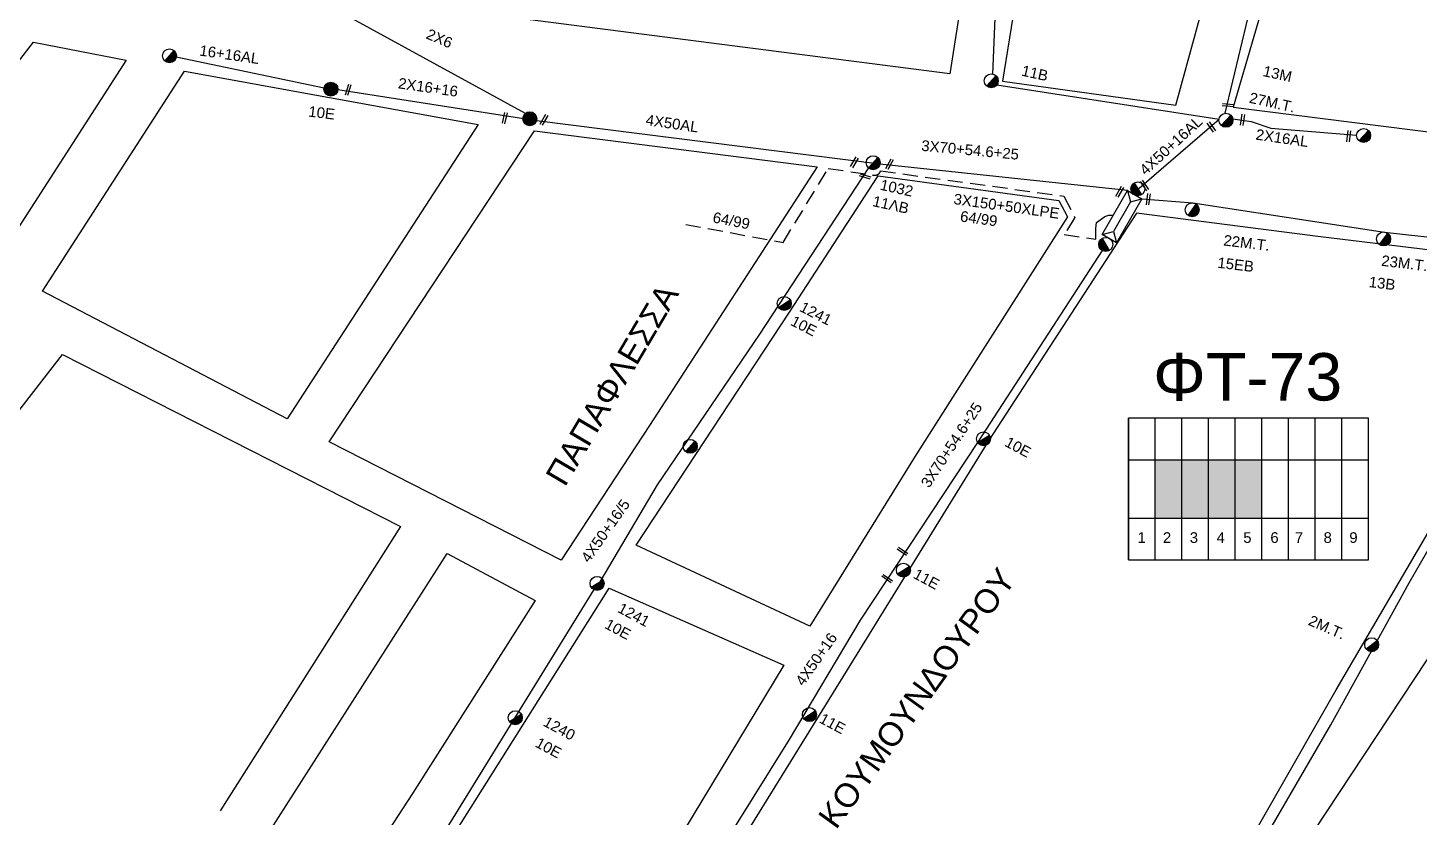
# Model space of a CAD drawing. Header units: millimetres. Extents: x 408 to 3042, y 742 to 1820.
# Drawn here: x 1361.4 to 1595.9, y 1275.9 to 1409.1 of the extents above; entities that cross this region are included whole.
import ezdxf
from ezdxf.enums import TextEntityAlignment as Align

# ---------------------------------------------------------------- set-up
doc = ezdxf.new("R2010")
doc.units = ezdxf.units.MM
doc.linetypes.add('DASHED', pattern=[19.05, 12.7, -6.35])
for name, color, linetype in [('Άγνωστα', 7, 'Continuous'), ('Ασφαλειοκιβώτια Χ.Τ 9 αναχωρήσεων', 7, 'Continuous'), ('Γυμνά εναέρια ΧΤ (1Φ)   2x16AL', 7, 'Continuous'), ('Γυμνά εναέρια ΧΤ και ΦΟΠ (3Φ)   4x50+16AL', 7, 'Continuous'), ('Μηχανική τομή', 7, 'Continuous'), ('Στύλος Ξύλινος', 7, 'Continuous'), ('Στύλος Ξύλινος @ 1', 7, 'Continuous'), ('Στύλος ΦΜ', 7, 'Continuous'), ('Στύλος ΦΜ @ 1', 7, 'Continuous'), ('Συνεστραμμένα ΧΤ   3x70+54.6+25 AL', 7, 'SYN_LINE'), ('Υποσταθμός εναέριος 2 στύλων', 7, 'Continuous'), ('Υποσταθμός πόλεως', 7, 'Continuous'), ('Υπόβαθρο ΔΕΗ', 7, 'Continuous'), ('Υπόγεια καλώδια Παροχών ΧΤ   4x16AL', 7, 'DASHED'), ('Υπόγεια καλώδια Παροχών ΧΤ   4x50AL', 7, 'DASHED')]:
    doc.layers.add(name, color=color, linetype=linetype)
doc.styles.add('Annotative', font='arial.ttf')
doc.styles.add('arial', font='arial.ttf')
doc.styles.get("Standard").update_dxf_attribs({"font": 'arial.ttf'})
doc.linetypes.add('SYN_LINE', pattern='A,0.5,-0.0001,["/\\/\\/\\/",Standard,S=0.1,R=0,X=0,Y=-0.05],-0.25', length=0.7501)

# ---------------------------------------------------------------- blocks, each defined once
blk = doc.blocks.new('ΜΗΧΑΝΙΚΗ ΤΟΜΗ')
at = {"layer": 'Μηχανική τομή', "ltscale": 40}
for p, q in [((-1.89, 0.78), (1.89, 0.78)), ((1.89, 0), (-1.89, 0))]:
    blk.add_line(p, q, dxfattribs=at)
blk = doc.blocks.new('ΥΠΑΡΧΩΝ ΤΣΙΜΕΝΤΕΝΙΟΣ ΣΤΥΛΟΣ')
at = {"layer": 'Στύλος ΦΜ'}
blk.add_hatch(color=7, dxfattribs=at).paths.add_polyline_path([(-1.29, -2.28, 0.574793), (2.62, 0, 0.268822), (1.3, 2.27)])
at = {"layer": 'Στύλος ΦΜ', "color": 7}
blk.add_line((-1.29, -2.28), (1.3, 2.27), dxfattribs=at)
blk.add_circle((0, 0), 2.62, dxfattribs=at)
at = {"layer": 'Στύλος ΦΜ', "flags": 4}
for tag, p in [('ΑΡΙΘΜΟΣ', (-4.68, 8.05)), ('ΤΥΠΟΣ', (-4.91, 3.03))]:
    blk.add_attdef(tag, p, '', height=4, dxfattribs=at)
blk = doc.blocks.new('ΥΠΑΡΧΩΝ ΞΥΛΙΝΟΣ ΣΤΥΛΟΣ')
at = {"layer": 'Στύλος Ξύλινος'}
h = blk.add_hatch(color=7, dxfattribs=at)
h.paths.add_polyline_path([(-2.62, 0, 0.270008), (-1.29, -2.28), (1.3, 2.27, 0.576266)])
h.paths.add_polyline_path([(-1.29, -2.28, 0.574793), (2.62, 0, 0.268822), (1.3, 2.27)])
at = {"layer": 'Στύλος Ξύλινος', "color": 7}
blk.add_line((-1.29, -2.28), (1.3, 2.27), dxfattribs=at)
blk.add_circle((0, 0), 2.62, dxfattribs=at)
at = {"layer": 'Στύλος Ξύλινος', "flags": 4}
for tag, p in [('ΑΡΙΘΜΟΣ', (-4.91, 8.6)), ('ΤΥΠΟΣ', (-4.85, 3.39))]:
    blk.add_attdef(tag, p, '', height=4, dxfattribs=at)
blk = doc.blocks.new('ΥΠΟΣΤΑΘΜΟΣ ΕΝΑΕΡΙΟΣ ΕΠΙ 2 ΣΤΥΛΩΝ')
at = {"layer": 'Υποσταθμός εναέριος 2 στύλων', "linetype": 'Continuous'}
for points in [[(-11.97, -2.11, 0.574793), (-8.45, -0.07, 0.268822), (-9.64, 1.98)], [(9.68, -2.15, 0.574793), (13.19, -0.1, 0.268822), (12.01, 1.95)]]:
    blk.add_hatch(color=256, dxfattribs=at).paths.add_polyline_path(points)
for p, q in [((-11.97, -2.11), (-9.64, 1.98)), ((9.68, -2.15), (12.01, 1.95))]:
    blk.add_line(p, q, dxfattribs=at)
for centre in [(-10.81, -0.07), (10.84, -0.1)]:
    blk.add_circle(centre, 2.36, dxfattribs=at)
at = {"layer": 'Υποσταθμός πόλεως', "linetype": 'Continuous', "ltscale": 40}
blk.add_lwpolyline([(-8.57, 2.82), (8.57, 2.82), (8.57, -2.82), (-8.57, -2.82)], close=True, dxfattribs=at)
for points in [[(-5.75, 0), (-8.57, 2.82)], [(-8.57, -2.82), (-5.75, 0)], [(-5.75, 0), (5.75, 0)], [(5.75, 0), (8.57, 2.82)], [(8.57, -2.82), (5.75, 0)]]:
    blk.add_lwpolyline(points, dxfattribs=at)
at = {"layer": 'Υποσταθμός εναέριος 2 στύλων', "ltscale": 40, "flags": 1}
for tag, p in [('ΜΕΤΑΣΧΗΜΑΤΙΣΜΟΣ', (14.09, 2.51)), ('ΙΣΧΥΣ', (14.07, -0.28)), ('ΑΡΙΘΜΟΣ', (14.19, -3))]:
    blk.add_attdef(tag, p, '', height=1.8, dxfattribs=at)
blk = doc.blocks.new('ΑΣΦΑΛΕΙΟΚΙΒΩΤΙΟ ΥΠΟΣΤΑΘΜΟΥ 9 ΑΝΑΧΩΡΗΣΕΩΝ')
at = {"layer": 'Ασφαλειοκιβώτια Χ.Τ 9 αναχωρήσεων', "ltscale": 40}
for p, q in [((-23.8, 40.36), (24.02, 40.36)), ((-9.72, 40.36), (-9.72, -40.64)), ((9.94, 40.36), (9.94, -40.64)), ((-23.8, 31.36), (24.02, 31.36)), ((-23.8, 22.36), (24.02, 22.36)), ((-23.8, 13.36), (24.02, 13.36)), ((-23.8, 4.36), (24.02, 4.36)), ((-23.8, -4.64), (24.02, -4.64)), ((-23.8, -13.64), (24.02, -13.64)), ((-23.8, -22.64), (24.02, -22.64)), ((-23.8, -31.64), (24.02, -31.64))]:
    blk.add_line(p, q, dxfattribs=at)
at = {"layer": 'Ασφαλειοκιβώτια Χ.Τ 9 αναχωρήσεων'}
blk.add_lwpolyline([(-23.8, -40.64), (24.02, -40.64), (24.02, 40.36), (-23.8, 40.36)], close=True, dxfattribs=at)
for s, p in [('1', (-18.12, 37.3)), ('2', (-18.12, 28.73)), ('3', (-18.12, 19.66)), ('4', (-18.12, 10.64)), ('5', (-18.12, 1.63)), ('6', (-18.12, -7.51)), ('7', (-18.12, -15.75)), ('8', (-18.12, -25.44)), ('9', (-18.12, -34.13))]:
    blk.add_text(s, height=3.6, rotation=270, dxfattribs=at).set_placement(p)
at = {"layer": 'Ασφαλειοκιβώτια Χ.Τ 9 αναχωρήσεων', "ltscale": 40}
for tag, height, p in [('ΟΝΟΜΑ', 5, (-0.16, 44.31)), ('ΚΕΙΜΕΝΟ 1', 2, (17.06, 35.59)), ('ΚΕΙΜΕΝΟ 2', 2, (17.06, 26.88)), ('ΚΕΙΜΕΝΟ 3', 2, (17.06, 17.69)), ('ΚΕΙΜΕΝΟ 4', 2, (17.06, 8.71)), ('ΚΕΙΜΕΝΟ 5', 2, (17.06, -0.13)), ('ΚΕΙΜΕΝΟ 6', 2, (17.06, -9.05)), ('ΚΕΙΜΕΝΟ 7', 2, (17.06, -18.13)), ('ΚΕΙΜΕΝΟ 8', 2, (17.06, -26.85)), ('ΚΕΙΜΕΝΟ 9', 2, (17.06, -35.99)), ('ΣΧ', 2, (-0.1, -42.64))]:
    blk.add_attdef(tag, text='', height=height, dxfattribs=at).set_placement(p, align=Align.MIDDLE_CENTER)

msp = doc.modelspace()

# ---------------------------------------------------------------- hatches: boundary and pattern name
at = {"layer": 'Ασφαλειοκιβώτια Χ.Τ 9 αναχωρήσεων', "ltscale": 40}
for color, points in [(27, [(1555.88, 1336.25), (1551.38, 1336.25), (1551.38, 1326.42), (1555.88, 1326.42)]), (1, [(1560.38, 1336.25), (1555.88, 1336.25), (1555.88, 1326.42), (1560.38, 1326.42)]), (173, [(1564.88, 1336.25), (1560.38, 1336.25), (1560.38, 1326.42), (1564.88, 1326.42)]), (85, [(1564.88, 1326.42), (1569.38, 1326.42), (1569.38, 1336.25), (1564.88, 1336.25)])]:
    msp.add_hatch(color=color, dxfattribs=at).paths.add_polyline_path(points)

# ---------------------------------------------------------------- linework, layer by layer
at = {"layer": 'Άγνωστα', "color": 173}
msp.add_lwpolyline([(1590.58, 1495.91), (1583.87, 1471.22), (1577.27, 1449.56), (1568.33, 1416.38), (1563.15, 1394.69)], dxfattribs=at)
at = {"layer": 'Άγνωστα', "color": 133}
msp.add_lwpolyline([(1411.29, 1398.93), (1386.39, 1404.15)], dxfattribs=at)
at = {"layer": 'Άγνωστα', "color": 1}
for points in [[(1447.1, 1393.4), (1413.62, 1398.63)], [(1503.06, 1385.49), (1484.68, 1357.41), (1467.42, 1331.99), (1457.79, 1315.68)], [(1456.77, 1314.35), (1427.24, 1266.4), (1415.94, 1257.11), (1412.45, 1250.61)]]:
    msp.add_lwpolyline(points, dxfattribs=at)
at = {"layer": 'Άγνωστα', "color": 85}
msp.add_lwpolyline([(1549.17, 1380.26), (1557.72, 1379.57), (1590.08, 1374.65), (1620.04, 1371.34), (1668.62, 1362.56)], dxfattribs=at)
at = {"layer": 'Άγνωστα', "color": 7}
msp.add_lwpolyline([(1503.24, 1174.37), (1515.99, 1194.46), (1528.91, 1214.79), (1544.49, 1239.66), (1560.45, 1256.12), (1560.45, 1256.12), (1581.01, 1291.54), (1594.19, 1315.51), (1608.06, 1339.51), (1619.47, 1369.07)], dxfattribs=at)
at = {"layer": 'Άγνωστα', "color": 27}
msp.add_lwpolyline([(1507.88, 1318.62), (1501.64, 1309.21), (1489.68, 1289.07), (1473.97, 1263.83), (1462.8, 1247.04), (1462.8, 1247.04), (1439.01, 1215.72)], dxfattribs=at)
at = {"layer": 'Γυμνά εναέρια ΧΤ (1Φ)   2x16AL', "color": 173, "ltscale": 40}
msp.add_lwpolyline([(1564.48, 1393.77), (1567.58, 1393.32), (1570.87, 1392.21), (1585.36, 1391.03)], dxfattribs=at)
at = {"layer": 'Γυμνά εναέρια ΧΤ και ΦΟΠ (3Φ)   4x50+16AL', "color": 173, "ltscale": 40}
for points in [[(1524.02, 1401.31), (1525.15, 1428.43), (1525.57, 1444.32)], [(1562.16, 1393.66), (1524.69, 1399.43)], [(1562.16, 1393.66), (1547.5, 1380.98)]]:
    msp.add_lwpolyline(points, dxfattribs=at)
at = {"layer": 'Συνεστραμμένα ΧΤ   3x70+54.6+25 AL', "color": 1, "linetype": 'SYN_LINE', "ltscale": 20}
for points in [[(1445.23, 1394.68), (1413.09, 1412.25)], [(1546.73, 1381.67), (1505, 1386.11), (1447.1, 1393.4)]]:
    msp.add_lwpolyline(points, dxfattribs=at)
at = {"layer": 'Συνεστραμμένα ΧΤ   3x70+54.6+25 AL', "color": 27, "linetype": 'SYN_LINE', "ltscale": 20}
msp.add_lwpolyline([(1542.47, 1371.57), (1521.46, 1339.14), (1507.88, 1318.62)], dxfattribs=at)
at = {"layer": 'Υπόβαθρο ΔΕΗ'}
for points in [[(1529.35, 1481.9), (1516.78, 1401.35), (1439.89, 1411.26), (1355.49, 1421.88), (1285.72, 1431.7), (1278.51, 1433.21, -0.811837), (1278.51, 1434.71), (1361.82, 1436.45), (1379.52, 1436.21, 0.08629), (1402.91, 1439.96, -0.016814), (1427.08, 1447.36, -0.075448), (1446, 1449.5, 0.132992), (1468.95, 1454.8), (1511.49, 1474.37), (1529.35, 1481.9)], [(1526.7, 1191.77), (1542.52, 1182.65, -0.039673), (1562.72, 1168.77), (1578.84, 1194.1), (1610.57, 1244.72), (1614.86, 1251.46), (1621.7, 1252.94), (1632.29, 1271.26), (1607.72, 1318.43), (1607.72, 1318.43), (1565.45, 1254.39), (1565.45, 1254.39), (1540.86, 1214.3), (1526.7, 1191.77)]]:
    msp.add_lwpolyline(points, format="xyb", dxfattribs=at)
for points in [[(1525.68, 1400.09), (1554.88, 1396.04), (1559.13, 1411.63), (1559.13, 1411.63), (1536.38, 1465.89), (1531.18, 1434.28), (1525.68, 1400.09)], [(1339.48, 1377.35), (1362.29, 1406.67), (1377.93, 1403.68), (1355.49, 1368.88), (1339.48, 1377.35)], [(1363.85, 1364.71), (1387.78, 1401.82), (1437.29, 1392.78), (1405.05, 1343.15), (1363.85, 1364.71)], [(1412.18, 1339.28), (1446.78, 1391.76), (1494.43, 1385.66), (1466.13, 1342.03), (1451.29, 1319.32), (1412.18, 1339.28)], [(1463.92, 1321.85), (1489.77, 1361.17), (1504.7, 1384.17), (1535.18, 1379.99), (1536.61, 1377.23), (1510.95, 1336.84), (1493.17, 1308.15), (1463.92, 1321.85)], [(1487.37, 1152.07), (1537.54, 1232.35), (1559.98, 1259.04), (1559.98, 1259.04), (1581.9, 1297.41), (1613.74, 1351.95), (1623.69, 1368.47), (1578.84, 1373.92), (1548.22, 1377.87), (1523.29, 1339.45), (1497.14, 1296.98), (1470.69, 1254.23), (1464.55, 1243.82), (1464.55, 1243.82), (1440.83, 1215.03), (1455.77, 1194.85), (1485.77, 1243.39), (1493.09, 1238.49), (1461.14, 1186.96), (1487.37, 1152.07)], [(1334.29, 1311.54), (1367.21, 1354.03), (1424.16, 1324.97), (1393.8, 1277.03)], [(1399.73, 1269.82), (1432.04, 1320.41), (1446.88, 1312.53), (1426.2, 1279.97), (1410.54, 1255.89), (1399.73, 1269.82)], [(1417.34, 1247.84), (1459.35, 1314.58), (1488.81, 1301.59), (1458.06, 1250.68), (1458.06, 1250.68), (1434.73, 1223.19), (1417.34, 1247.84)]]:
    msp.add_lwpolyline(points, dxfattribs=at)
msp.add_lwpolyline([(1579.07, 1447.41), (1575.26, 1432.48), (1564.56, 1395.72), (1605.02, 1390.62), (1628.08, 1387.85), (1632.86, 1429.12), (1633.96, 1438.7)], close=True, dxfattribs=at)
at = {"layer": 'Υπόγεια καλώδια Παροχών ΧΤ   4x16AL', "linetype": 'DASHED', "ltscale": 0.2}
msp.add_lwpolyline([(1472.26, 1375.95), (1488.67, 1372.9), (1496.3, 1385.39), (1503.72, 1384.31, 0.450532), (1505.1, 1384.97), (1536, 1380.73), (1537.88, 1377.09), (1536.08, 1374.26), (1541.42, 1373.45), (1541.42, 1375.25), (1541.5, 1376.26), (1542.9, 1377.28), (1543.61, 1377.51), (1544.23, 1377.51)], format="xyb", dxfattribs=at)

# ---------------------------------------------------------------- block references
at = {"layer": 'Ασφαλειοκιβώτια Χ.Τ 9 αναχωρήσεων', "xscale": 0.5, "yscale": 0.5, "zscale": 0.5, "rotation": 90}
msp.add_blockref('ΑΣΦΑΛΕΙΟΚΙΒΩΤΙΟ ΥΠΟΣΤΑΘΜΟΥ 9 ΑΝΑΧΩΡΗΣΕΩΝ', (1567.06, 1331.28), dxfattribs=at)
at = {"layer": 'Μηχανική τομή'}
for p, xscale, yscale, zscale, rotation in [((1415.55, 1398.59), 0.4999999999999997, 0.4999999999999997, 0.4999999999999997, 72.5430906169769), ((1563.68, 1396.27), 0.4999999999999999, 0.4999999999999999, 0.4999999999999999, 174.8667646448354), ((1441.94, 1393.84), 0.4999999999999998, 0.4999999999999998, 0.4999999999999998, 77.14889404601753), ((1448.54, 1393.51), 0.4999999999999998, 0.4999999999999998, 0.4999999999999998, 60.12559025324713), ((1561.02, 1392.49), 0.4999999999999998, 0.4999999999999998, 0.4999999999999998, 124.3955749906313), ((1566.3, 1393.56), 0.4999999999999998, 0.4999999999999998, 0.4999999999999998, 82.3499852176871), ((1584.2, 1390.79), 0.4999999999999998, 0.4999999999999998, 0.4999999999999998, 82.3499852176871), ((1500.87, 1386.33), 0.4999999999999998, 0.4999999999999998, 0.4999999999999998, 60.12559025324713), ((1506.78, 1386.01), 0.4999999999999998, 0.4999999999999998, 0.4999999999999998, 60.12559025324713), ((1502.58, 1384.23), 0.4999999999999998, 0.4999999999999998, 0.4999999999999998, 163.088224257903), ((1545.56, 1381.36), 0.4999999999999998, 0.4999999999999998, 0.4999999999999998, 60.12559025324713), ((1549.76, 1382.63), 0.4999999999999999, 0.4999999999999999, 0.4999999999999999, 124.3955749906313), ((1550.42, 1380.16), 0.4999999999999998, 0.4999999999999998, 0.4999999999999998, 82.3499852176871), ((1508.92, 1320.95), 0.4999999999999999, 0.4999999999999999, 0.4999999999999999, 145.1290069940291), ((1506.32, 1316.37), 0.4999999999999999, 0.4999999999999999, 0.4999999999999999, 145.1290069940291)]:
    msp.add_blockref('ΜΗΧΑΝΙΚΗ ΤΟΜΗ', p, dxfattribs=dict(at, xscale=xscale, yscale=yscale, zscale=zscale, rotation=rotation))
at = {"layer": 'Στύλος Ξύλινος @ 1', "ltscale": 40}
ref = msp.add_blockref('ΥΠΑΡΧΩΝ ΞΥΛΙΝΟΣ ΣΤΥΛΟΣ', (1412.45, 1398.77), dxfattribs=dict(at, xscale=0.4499999999998181, yscale=0.4499999999998181, zscale=0.4499999999998181, rotation=353.1445452706857))
ref.add_attrib('ΤΥΠΟΣ', '10E', (1408.57, 1394.15), dxfattribs={"layer": 'Στύλος Ξύλινος', "height": 1.8, "rotation": 353.1445, "flags": 4})
at = {"layer": 'Στύλος Ξύλινος @ 1', "ltscale": 40, "xscale": 0.4499999999998181, "yscale": 0.4499999999998181, "zscale": 0.4499999999998181, "rotation": 353.1445452706857}
msp.add_blockref('ΥΠΑΡΧΩΝ ΞΥΛΙΝΟΣ ΣΤΥΛΟΣ', (1445.98, 1393.77), dxfattribs=at)
at = {"layer": 'Στύλος ΦΜ @ 1', "ltscale": 40, "xscale": 0.4499999999998181, "yscale": 0.4499999999998181, "zscale": 0.4499999999998181, "rotation": 347.4962981754869}
for p in [(1385.24, 1404.39), (1586.54, 1390.94), (1473.02, 1338.51)]:
    msp.add_blockref('ΥΠΑΡΧΩΝ ΤΣΙΜΕΝΤΕΝΙΟΣ ΣΤΥΛΟΣ', p, dxfattribs=at)
at = {"layer": 'Στύλος ΦΜ @ 1', "ltscale": 40}
ref = msp.add_blockref('ΥΠΑΡΧΩΝ ΤΣΙΜΕΝΤΕΝΙΟΣ ΣΤΥΛΟΣ', (1523.77, 1400.16), dxfattribs=dict(at, xscale=0.4499999999998181, yscale=0.4499999999998181, zscale=0.4499999999998181, rotation=347.4962981754869))
ref.add_attrib('ΤΥΠΟΣ', '11B', (1528.75, 1401.07), dxfattribs={"layer": 'Στύλος ΦΜ', "height": 1.8, "rotation": 347.4963, "flags": 4})
ref = msp.add_blockref('ΥΠΑΡΧΩΝ ΤΣΙΜΕΝΤΕΝΙΟΣ ΣΤΥΛΟΣ', (1563.33, 1393.52), dxfattribs=dict(at, xscale=0.4499999999998181, yscale=0.4499999999998181, zscale=0.4499999999998181, rotation=347.4962981754869))
ref.add_attrib('ΤΥΠΟΣ', '13M', (1569.44, 1401), dxfattribs={"layer": 'Στύλος ΦΜ', "height": 1.8, "rotation": 347.4963, "flags": 4})
ref.add_attrib('ΑΡΙΘΜΟΣ', '27M.T.', (1567.11, 1396.5), dxfattribs={"layer": 'Στύλος ΦΜ', "height": 1.8, "rotation": 347.4963, "flags": 4})
ref = msp.add_blockref('ΥΠΑΡΧΩΝ ΤΣΙΜΕΝΤΕΝΙΟΣ ΣΤΥΛΟΣ', (1503.85, 1386.36), dxfattribs=dict(at, xscale=0.4499999999998181, yscale=0.4499999999998181, zscale=0.4499999999998181, rotation=347.4962981754869))
ref.add_attrib('ΤΥΠΟΣ', '1032', (1504.9, 1381.82), dxfattribs={"layer": 'Στύλος ΦΜ', "height": 1.8, "rotation": 347.4963, "flags": 4})
ref.add_attrib('ΑΡΙΘΜΟΣ', '11ΛΒ', (1503.64, 1379.06), dxfattribs={"layer": 'Στύλος ΦΜ', "height": 1.8, "rotation": 347.4963, "flags": 4})
ref = msp.add_blockref('ΥΠΑΡΧΩΝ ΤΣΙΜΕΝΤΕΝΙΟΣ ΣΤΥΛΟΣ', (1557.63, 1378.4), dxfattribs=dict(at, xscale=0.4499999999998181, yscale=0.4499999999998181, zscale=0.4499999999998181, rotation=353.0946649352802))
ref.add_attrib('ΤΥΠΟΣ', '22M.T.', (1562.83, 1372.41), dxfattribs={"layer": 'Στύλος ΦΜ', "height": 1.8, "rotation": 353.0947, "flags": 4})
ref.add_attrib('ΑΡΙΘΜΟΣ', '15EB', (1561.82, 1368.65), dxfattribs={"layer": 'Στύλος ΦΜ', "height": 1.8, "rotation": 353.0947, "flags": 4})
ref = msp.add_blockref('ΥΠΑΡΧΩΝ ΤΣΙΜΕΝΤΕΝΙΟΣ ΣΤΥΛΟΣ', (1589.9, 1373.49), dxfattribs=dict(at, xscale=0.4499999999998181, yscale=0.4499999999998181, zscale=0.4499999999998181, rotation=353.0946649352802))
ref.add_attrib('ΤΥΠΟΣ', '23M.T.', (1589.44, 1368.98), dxfattribs={"layer": 'Στύλος ΦΜ', "height": 1.8, "rotation": 353.0947, "flags": 4})
ref.add_attrib('ΑΡΙΘΜΟΣ', '13B', (1587.33, 1365.39), dxfattribs={"layer": 'Στύλος ΦΜ', "height": 1.8, "rotation": 353.0947, "flags": 4})
ref = msp.add_blockref('ΥΠΑΡΧΩΝ ΤΣΙΜΕΝΤΕΝΙΟΣ ΣΤΥΛΟΣ', (1488.87, 1362.6), dxfattribs=dict(at, xscale=0.4499999999998181, yscale=0.4499999999998181, zscale=0.4499999999998181, rotation=332.770126147686))
ref.add_attrib('ΤΥΠΟΣ', '1241', (1491.3, 1361.41), dxfattribs={"layer": 'Στύλος ΦΜ', "height": 1.8, "rotation": 332.7701, "flags": 4})
ref.add_attrib('ΑΡΙΘΜΟΣ', '10E', (1489.77, 1359.05), dxfattribs={"layer": 'Στύλος ΦΜ', "height": 1.8, "rotation": 332.7701, "flags": 4})
ref = msp.add_blockref('ΥΠΑΡΧΩΝ ΤΣΙΜΕΝΤΕΝΙΟΣ ΣΤΥΛΟΣ', (1522.45, 1339.77), dxfattribs=dict(at, xscale=0.449999999999818, yscale=0.449999999999818, zscale=0.449999999999818, rotation=331.8060337909106))
ref.add_attrib('ΤΥΠΟΣ', '10E', (1525.88, 1338.65), dxfattribs={"layer": 'Στύλος ΦΜ', "height": 1.8, "rotation": 331.806, "flags": 4})
ref = msp.add_blockref('ΥΠΑΡΧΩΝ ΤΣΙΜΕΝΤΕΝΙΟΣ ΣΤΥΛΟΣ', (1508.95, 1317.63), dxfattribs=dict(at, xscale=0.449999999999818, yscale=0.449999999999818, zscale=0.449999999999818, rotation=331.8060337909106))
ref.add_attrib('ΤΥΠΟΣ', '11E', (1510.45, 1316.39), dxfattribs={"layer": 'Στύλος ΦΜ', "height": 1.8, "rotation": 331.806, "flags": 4})
ref = msp.add_blockref('ΥΠΑΡΧΩΝ ΤΣΙΜΕΝΤΕΝΙΟΣ ΣΤΥΛΟΣ', (1457.32, 1315.39), dxfattribs=dict(at, xscale=0.449999999999818, yscale=0.449999999999818, zscale=0.449999999999818, rotation=331.8060337909106))
ref.add_attrib('ΤΥΠΟΣ', '1241', (1460.63, 1310.63), dxfattribs={"layer": 'Στύλος ΦΜ', "height": 1.8, "rotation": 331.806, "flags": 4})
ref.add_attrib('ΑΡΙΘΜΟΣ', '10E', (1458.43, 1307.93), dxfattribs={"layer": 'Στύλος ΦΜ', "height": 1.8, "rotation": 331.806, "flags": 4})
ref = msp.add_blockref('ΥΠΑΡΧΩΝ ΤΣΙΜΕΝΤΕΝΙΟΣ ΣΤΥΛΟΣ', (1587.89, 1305.05), dxfattribs=dict(at, xscale=0.4499999999998181, yscale=0.4499999999998181, zscale=0.4499999999998181, rotation=336.4283407336766))
ref.add_attrib('ΤΥΠΟΣ', '2M.T.', (1577.05, 1308.45), dxfattribs={"layer": 'Στύλος ΦΜ', "height": 1.8, "rotation": 336.4283, "flags": 4})
ref = msp.add_blockref('ΥΠΑΡΧΩΝ ΤΣΙΜΕΝΤΕΝΙΟΣ ΣΤΥΛΟΣ', (1493.11, 1293.25), dxfattribs=dict(at, xscale=0.449999999999818, yscale=0.449999999999818, zscale=0.449999999999818, rotation=331.8060337909106))
ref.add_attrib('ΤΥΠΟΣ', '11E', (1494.61, 1292.01), dxfattribs={"layer": 'Στύλος ΦΜ', "height": 1.8, "rotation": 331.806, "flags": 4})
ref = msp.add_blockref('ΥΠΑΡΧΩΝ ΤΣΙΜΕΝΤΕΝΙΟΣ ΣΤΥΛΟΣ', (1443.53, 1292.73), dxfattribs=dict(at, xscale=0.449999999999818, yscale=0.449999999999818, zscale=0.449999999999818, rotation=331.8060337909106))
ref.add_attrib('ΤΥΠΟΣ', '1240', (1448.07, 1291.47), dxfattribs={"layer": 'Στύλος ΦΜ', "height": 1.8, "rotation": 331.806, "flags": 4})
ref.add_attrib('ΑΡΙΘΜΟΣ', '10E', (1446.74, 1287.92), dxfattribs={"layer": 'Στύλος ΦΜ', "height": 1.8, "rotation": 331.806, "flags": 4})
at = {"layer": 'Υποσταθμός εναέριος 2 στύλων', "xscale": 0.4999999999999999, "yscale": 0.4999999999999999, "zscale": 0.4999999999999999, "rotation": 240.068151268174}
msp.add_blockref('ΥΠΟΣΤΑΘΜΟΣ ΕΝΑΕΡΙΟΣ ΕΠΙ 2 ΣΤΥΛΩΝ', (1545.81, 1377.25), dxfattribs=at)

# ---------------------------------------------------------------- texts
at = {"ltscale": 40, "char_height": 4, "width": 94.4586, "attachment_point": 1, "style": 'arial'}
for s, insert, rotation in [('ΠAΠAΦΛEΣΣA', (1448.45, 1333.55), 59.4498), ('ΚΟΥΜΟΥΝΔΟΥΡΟΥ', (1494.35, 1276.05), 54.2308)]:
    msp.add_mtext(s, dxfattribs=dict(at, insert=insert, rotation=rotation))
at = {"ltscale": 40, "insert": (1551.03, 1354.24), "char_height": 8, "width": 46.4484, "attachment_point": 1, "style": 'arial'}
msp.add_mtext('ΦT-73', dxfattribs=at)
at = {"layer": 'Άγνωστα', "ltscale": 40, "char_height": 1.8, "width": 34.5395, "attachment_point": 1}
for s, insert, rotation, style in [('2X6', (1429.06, 1409.03), 336.7073, 'arial'), ('16+16AL', (1390.46, 1406.23), 351.7276, 'arial'), ('2X16+16', (1423.95, 1400.7), 351.7276, 'arial'), ('3X70+54.6+25', (1512.08, 1390.17), 354.7058, 'arial'), ('3X150+50XLPE', (1517.58, 1381.17), 352, 'arial'), ('64/99', (1477.04, 1378.07), 349, 'Annotative'), ('64/99', (1518.68, 1378.26), 352, 'Annotative'), ('3X70+54.6+25', (1511.78, 1332.35), 56.6261, 'arial'), ('4X50+16/5', (1454.47, 1319.77), 54.959, 'arial'), ('4X50+16', (1490.61, 1298.98), 54.959, 'arial')]:
    msp.add_mtext(s, dxfattribs=dict(at, insert=insert, rotation=rotation, style=style))
at = {"layer": 'Γυμνά εναέρια ΧΤ (1Φ)   2x16AL', "ltscale": 40, "insert": (1568.51, 1392.05), "char_height": 1.8, "width": 34.5395, "attachment_point": 1, "rotation": 351.7276, "style": 'arial'}
msp.add_mtext('2X16AL', dxfattribs=at)
at = {"layer": 'Γυμνά εναέρια ΧΤ και ΦΟΠ (3Φ)   4x50+16AL', "ltscale": 40, "insert": (1548.56, 1385.46), "char_height": 1.8, "width": 34.5395, "attachment_point": 1, "rotation": 42.4864, "style": 'arial'}
msp.add_mtext('4X50+16AL', dxfattribs=at)
at = {"layer": 'Υπόγεια καλώδια Παροχών ΧΤ   4x50AL', "ltscale": 0.2, "insert": (1465.69, 1394.51), "char_height": 1.8, "width": 34.5395, "attachment_point": 1, "rotation": 351.7276, "style": 'arial'}
msp.add_mtext('4X50AL', dxfattribs=at)

doc.saveas('drawing.dxf')
